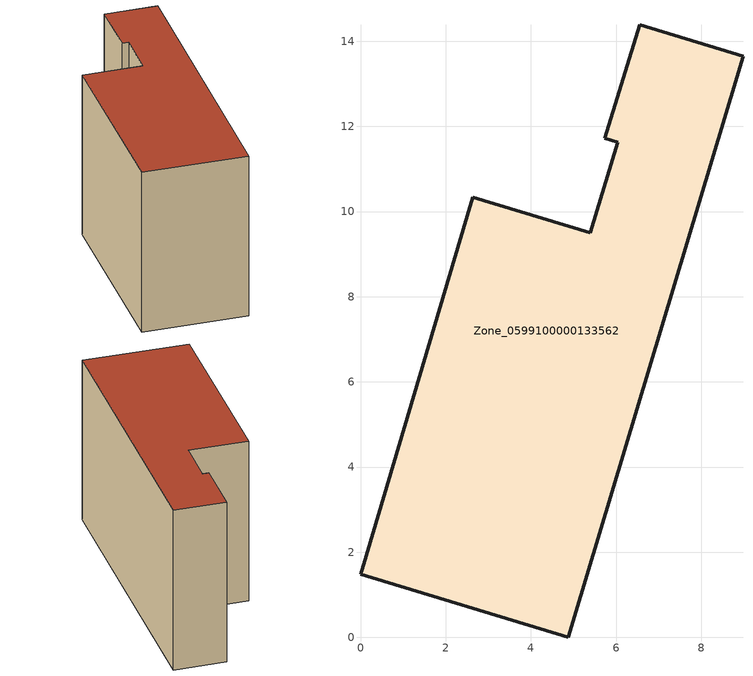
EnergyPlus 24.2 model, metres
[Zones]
Zone_0599100000133562
 floor ground (C_G): 0,1.48 2.64,10.34 5.39,9.5 6.04,11.63 5.74,11.72 6.55,14.39 8.98,13.65 4.88,0 z0
 wall outside (C_F): 2.64,10.34 0,1.48 4.88,0 8.98,13.65 6.55,14.39 5.74,11.72 6.04,11.63 5.39,9.5 2.64,10.34 z0:8.42
 roof outside (C_R): 6.04,11.63 5.39,9.5 2.64,10.34 0,1.48 4.88,0 8.98,13.65 6.55,14.39 5.74,11.72 z8.42
[BUILDING]
Pand.0599100000133562: North Axis=0; Terrain=City; Loads Convergence Tolerance Value=0.04; Temperature Convergence Tolerance Value=0.4; Solar Distribution=FullExterior; Maximum Number of Warmup Days=25; Minimum Number of Warmup Days=1
[Site:Location]
Rotterdam.The.Hague.AP_ZH_NLD Design_Conditions: Latitude=51.96; Longitude=4.45; Time Zone=1; Elevation=-4.5
[SITE:GROUNDTEMPERATURE:BUILDINGSURFACE]
18, 18, 18, 18, 18, 18, 18, 18, 18, 18, 18, 18
[MATERIAL] Thermal Absorptance=0.9; Solar Absorptance=0.7; Visible Absorptance=0.7
Name | Roughness | Thickness | Conductivity | Density | Specific Heat
G.TI.1975-1991 | MediumSmooth | 0.15 | 0.288461 | 540 | 1210
F.TI.1975-1991 | Rough | 0.3 | 0.230769 | 1920 | 840
R.TI.1975-1991 | MediumRough | 0.2 | 0.153846 | 1500 | 1000
[CONSTRUCTION]
C_G: G.TI.1975-1991
C_F: F.TI.1975-1991
C_R: R.TI.1975-1991
[ZONE]
Zone_0599100000133562: Type=1; Multiplier=1; Ceiling Height=Autocalculate; Volume=Autocalculate; Floor Area=autocalculate; Part of Total Floor Area=Yes
[ZONEINFILTRATION:DESIGNFLOWRATE]
Infil_Zone_0599100000133562: Zone or ZoneList or Space or SpaceList=Zone_0599100000133562; Schedule=AlwaysOn; Design Flow Rate Calculation Method=Flow/Area; Flow Rate per Floor Area=0.003; Constant Term Coefficient=1; Temperature Term Coefficient=0; Velocity Term Coefficient=0; Velocity Squared Term Coefficient=0
[HVACTEMPLATE:ZONE:IDEALLOADSAIRSYSTEM]
Zone_0599100000133562: Maximum Heating Supply Air Temperature=50; Minimum Cooling Supply Air Temperature=13; Maximum Heating Supply Air Humidity Ratio=0.0156; Minimum Cooling Supply Air Humidity Ratio=0.0077; Heating Limit=NoLimit; Cooling Limit=NoLimit; Dehumidification Control Type=ConstantSensibleHeatRatio; Cooling Sensible Heat Ratio=0.7; Dehumidification Setpoint=60; Humidification Control Type=None; Humidification Setpoint=30; Outdoor Air Method=None; Outdoor Air Flow Rate per Person=0.00944; Outdoor Air Flow Rate per Zone Floor Area=0; Outdoor Air Flow Rate per Zone=0; Demand Controlled Ventilation Type=None; Outdoor Air Economizer Type=NoEconomizer; Heat Recovery Type=None; Sensible Heat Recovery Effectiveness=0.7; Latent Heat Recovery Effectiveness=0.65
[ZONECONTROL:THERMOSTAT]
ThermostatControl_Zone_0599100000133562: Zone or ZoneList=Zone_0599100000133562; Control Type Schedule=DualSetpointControlType; Control 1=Thermostat_Zone_0599100000133562; Temperature Difference Between Cutout And Setpoint=0
[THERMOSTATSETPOINT:DUALSETPOINT]
Thermostat_Zone_0599100000133562: Heating Setpoint Temperature Schedule=HeatingSetpoint_Zone_0599100000133562; Cooling Setpoint Temperature Schedule=CoolingSetpoint_Zone_0599100000133562
[SCHEDULE:COMPACT]
HeatingSetpoint_Zone_0599100000133562: Through: 12/31, For: AllDays, Until: 24:00, 21
CoolingSetpoint_Zone_0599100000133562: Through: 12/31, For: AllDays, Until: 24:00, 24
DualSetpointControlType: Through: 12/31, For: AllDays, Until: 24:00, 4
AlwaysOn: Through: 12/31, For: AllDays, Until: 24:00, 1
